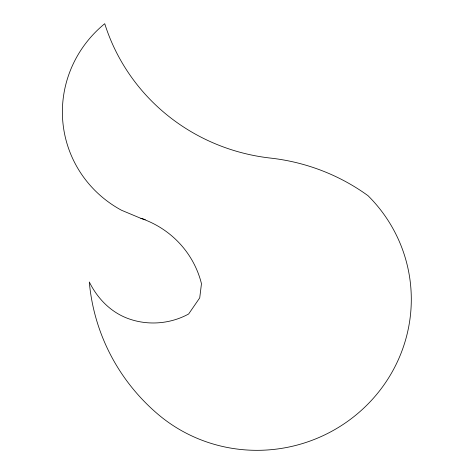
<?xml version="1.0" encoding="UTF-8"?>
<svg xmlns="http://www.w3.org/2000/svg" width="474" height="474" viewBox="0 0 474 474"><rect width="100%" height="100%" fill="white"/><g stroke="black" fill="none" stroke-linecap="round" stroke-linejoin="round"><path stroke-width="0.71" d="M140.891 218.354A95.807 93.467 -14 0 1 201.468 283.707L199.726 297.862L188.64 313.989C169.366 324.56 145.601 325.934 125.296 317.45C109.186 310.636 96.969 297.488 89.296 281.971A205.094 200.075 -14 0 0 157.806 414.116A152.764 149.026 -14 0 0 369.234 402.728A152.764 149.026 -14 0 0 368.037 195.709A204.727 199.72 -14 0 0 270.553 158.091A199.921 195.033 -14 0 1 104.736 23.7A116.26 113.416 -14 0 0 67.604 78.204L67.586 78.251A116.326 113.476 -14 0 0 121.492 210.243L140.891 218.354L145.269 219.586"/></g></svg>
